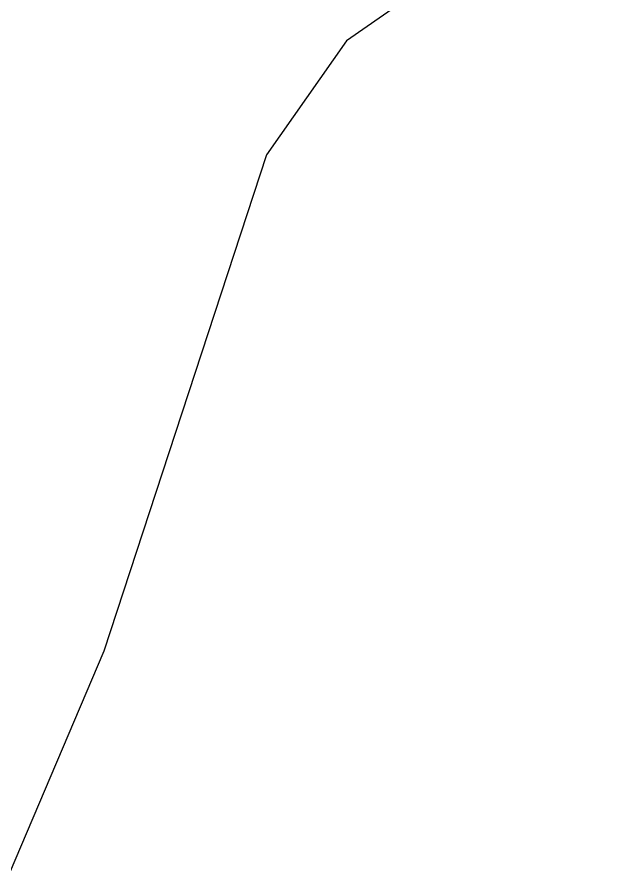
# Model space of a CAD drawing. Header units: inches. Extents: x 653559 to 669309, y 7245317 to 7256454.
# Drawn here: x 662230.55 to 662247.72, y 7253122.7 to 7253147.34 of the extents above; entities that cross this region are included whole.
import ezdxf

# ---------------------------------------------------------------- set-up
doc = ezdxf.new("R2010")
doc.units = ezdxf.units.IN
doc.header["$MEASUREMENT"] = 0
doc.layers.add('Cauce', color=5, linetype='Continuous')
doc.layers.add('Perimetral', color=190, linetype='Continuous')

msp = doc.modelspace()

# ---------------------------------------------------------------- linework, layer by layer
at = {"layer": 'Cauce', "color": 160, "transparency": 33554613}
msp.add_polyline3d([(662465.21, 7253211.29, 0), (662454.87, 7253207.76, 0), (662443.8, 7253205.98, 0), (662425.52, 7253200.52, 0), (662402.53, 7253195.99, 0), (662378.36, 7253193.76, 0), (662370.51, 7253191.77, 0), (662359.52, 7253190.58, 0), (662349.94, 7253192.19, 0), (662334.8, 7253198.7, 0), (662331.34, 7253199.22, 0), (662321.98, 7253198.74, 0), (662314.37, 7253196.8, 0), (662305.24, 7253191.3, 0), (662271.08, 7253162.72, 0), (662264.13, 7253158.75, 0), (662252.52, 7253155.34, 0), (662240.02, 7253146.66, 0), (662237.72, 7253143.38, 0), (662233.04, 7253129.11, 0), (662230.32, 7253122.7, 0)], dxfattribs=at)
at = {"layer": 'Perimetral', "color": 200}
msp.add_polyline3d([(662465.21, 7253211.29, 0), (662454.87, 7253207.76, 0), (662443.8, 7253205.98, 0), (662425.52, 7253200.52, 0), (662402.53, 7253195.99, 0), (662378.36, 7253193.76, 0), (662370.51, 7253191.77, 0), (662359.52, 7253190.58, 0), (662349.94, 7253192.19, 0), (662334.8, 7253198.7, 0), (662331.34, 7253199.22, 0), (662321.98, 7253198.74, 0), (662314.37, 7253196.8, 0), (662305.24, 7253191.3, 0), (662271.08, 7253162.72, 0), (662264.13, 7253158.75, 0), (662252.52, 7253155.34, 0), (662240.02, 7253146.66, 0), (662237.72, 7253143.38, 0), (662233.04, 7253129.11, 0), (662230.32, 7253122.7, 0)], dxfattribs=at)

doc.saveas('drawing.dxf')
